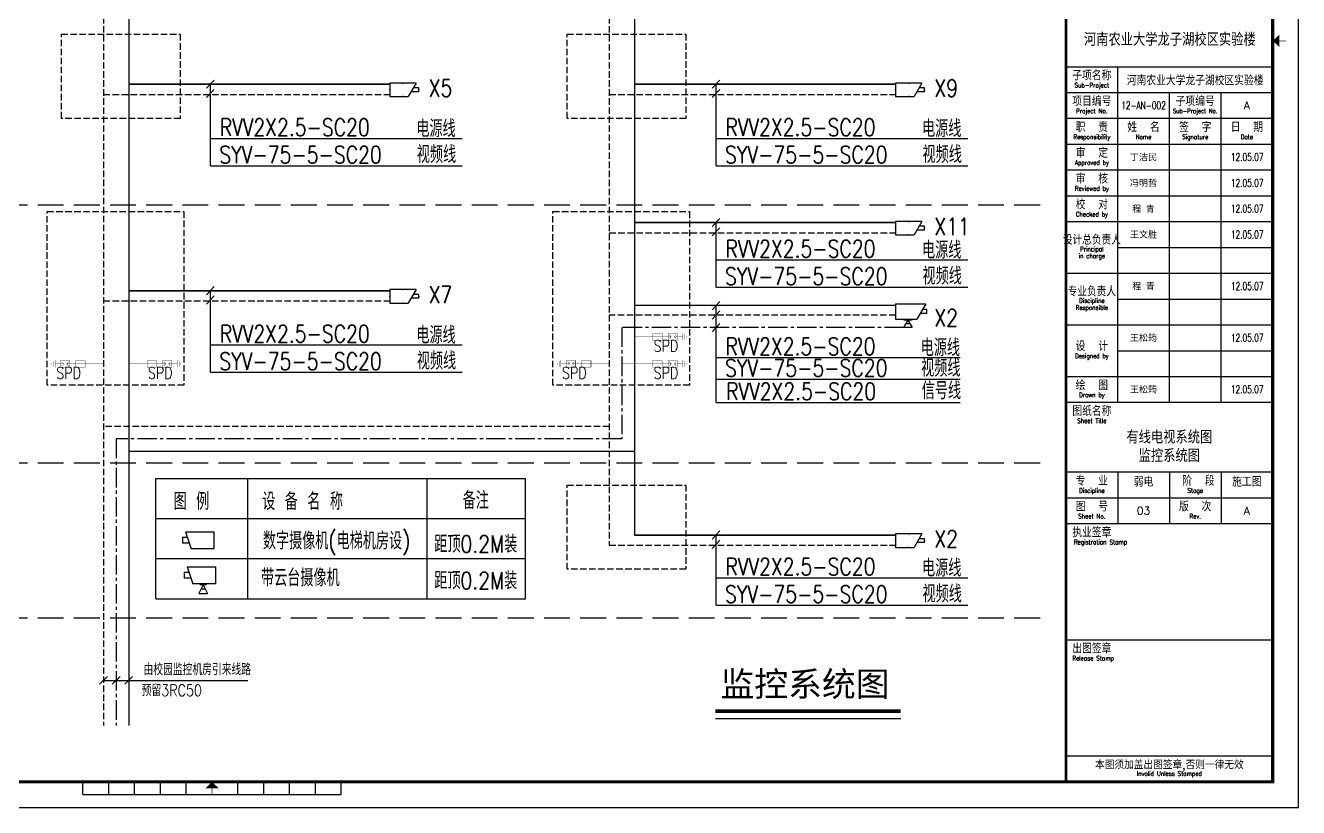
# Model space of a CAD drawing. Extents: x 913510 to 997610, y -270398 to 254224.
# Drawn here: x 948337 to 997610, y -9356 to 20944 of the extents above; entities that cross this region are included whole.
import ezdxf
from ezdxf.enums import TextEntityAlignment as Align

# ---------------------------------------------------------------- set-up
doc = ezdxf.new("R2010")
doc.units = 0
doc.header["$LTSCALE"] = 1000
doc.header["$MEASUREMENT"] = 0
doc.linetypes.add('CENTER2', pattern=[1.125, 0.75, -0.125, 0.125, -0.125])
doc.linetypes.add('DASH', pattern=[0.35, 0.25, -0.1])
for name, color, linetype in [('ELEMENT', 3, 'Continuous'), ('EQUIP', 3, 'Continuous'), ('EQUIP-消防', 3, 'Continuous'), ('EQUIP-通讯', 3, 'Continuous'), ('RUODIAN', 7, 'Continuous'), ('SM', 2, 'Continuous'), ('WIRE-4', 6, 'Continuous'), ('图框', 139, 'Continuous'), ('电气-文字', 4, 'Continuous'), ('电气说明', 2, 'Continuous'), ('线路', 6, 'Continuous')]:
    doc.layers.add(name, color=color, linetype=linetype)
doc.styles.add('-宋体', font='', dxfattribs={"width": 0.8})
doc.styles.add('_TCH_LABEL', font='COMPLEX', dxfattribs={"bigfont": 'GBCBIG'})
doc.styles.add('cyq', font='SIMPLEX.shx', dxfattribs={"width": 0.7, "height": 300, "bigfont": 'china3.shx'})
doc.styles.get("Standard").update_dxf_attribs({"font": 'simhei.ttf'})
doc.styles.add('TKZ1_tjhts.shx', font='tjromant.shx', dxfattribs={"bigfont": 'tjhts.shx'})
doc.styles.add('TKZ2_tjkts.shx', font='tjromant.shx', dxfattribs={"bigfont": 'tjkts.shx'})
doc.styles.add('车', font='simhei.ttf')
doc.styles.get('-宋体').set_extended_font_data('SimSun')

# ---------------------------------------------------------------- blocks, each defined once
blk = doc.blocks.new('电视摄像机')
at = {"layer": 'RUODIAN', "color": 3}
for p, q in [((-270, 270), (180, 270)), ((-270, 270), (-180, 0)), ((180, 270), (180, 0)), ((-315, 180), (-315, 90)), ((-240, 180), (-315, 180)), ((-210, 90), (-315, 90)), ((180, 0), (-180, 0))]:
    blk.add_line(p, q, dxfattribs=at)
blk = doc.blocks.new('带云台的电视摄像机')
at = {"layer": 'RUODIAN', "color": 3}
for p, q in [((-255, 420), (-165, 150)), ((-255, 420), (195, 420)), ((195, 420), (195, 150)), ((-300, 330), (-300, 240)), ((-225, 330), (-300, 330)), ((-195, 240), (-300, 240)), ((195, 150), (-165, 150)), ((0, 135), (-67.5, 0)), ((-67.5, 0), (67.5, 0)), ((52.5, 135), (-52.5, 135)), ((33.75, 67.5), (-33.75, 67.5)), ((0, 135), (67.5, 0))]:
    blk.add_line(p, q, dxfattribs=at)
blk = doc.blocks.new('$equip$00001464')
for p, q in [((-0.75, -0.1), (-0.75, 0.1)), ((-0.75, 0.1), (-0.457, 0.1)), ((-0.6, 0.35), (0.75, 0.35)), ((-0.6, 0.35), (-0.2, -0.35)), ((0.75, 0.35), (0.75, -0.35)), ((-0.75, -0.1), (-0.343, -0.1)), ((0.75, -0.35), (-0.2, -0.35))]:
    blk.add_line(p, q)
for p in [(-0.75, 0), (0.075, 0.35), (0.75, 0), (0.075, -0.35)]:
    blk.add_point(p)
at = {"style": '_TCH_LABEL', "flags": 9}
blk.add_attdef('A', (0, 0), '', height=0.00002, dxfattribs=at)
blk = doc.blocks.new('$element$00000390')
at = {"const_width": 0.0233}
for points in [[(0, 0), (0, -0.375)], [(-0.25, -0.375), (0.25, -0.375)], [(-0.188, -0.5), (0.188, -0.5)], [(-0.062, -0.625), (0.062, -0.625)]]:
    blk.add_lwpolyline(points, dxfattribs=at)
at = {"flags": 9}
blk.add_attdef('S', (0, 0), '', height=0.00000667, dxfattribs=at)
blk = doc.blocks.new('_LINKPT1')
at = {"color": 0}
blk.add_line((0, 0), (0, 0), dxfattribs=at)
blk = doc.blocks.new('3T2KGU20')
for p, q in [((-0.837, -0.1), (-0.837, 0.1)), ((-0.837, 0.1), (-0.609, 0.1)), ((0.78, 0.4), (-0.78, 0.4)), ((-0.78, 0.4), (-0.323, -0.4)), ((0.78, 0.4), (0.78, -0.4)), ((-0.837, -0.1), (-0.494, -0.1)), ((0.78, -0.4), (-0.323, -0.4)), ((0.139, -0.451), (-0.081, -0.832)), ((-0.081, -0.451), (0.359, -0.451)), ((0.029, -0.642), (0.249, -0.642)), ((0.359, -0.832), (0.139, -0.451)), ((-0.081, -0.832), (0.359, -0.832))]:
    blk.add_line(p, q)
at = {"xscale": 0.002, "yscale": 0.002, "zscale": 0.002}
for p in [(0, 0.4), (0.78, 0)]:
    blk.add_blockref('_LINKPT1', p, dxfattribs=at)
at = {"flags": 9}
blk.add_attdef('A', (0, 0), '', height=0.00002, dxfattribs=at)
blk = doc.blocks.new('TJAD_TK_A1')
at = {"color": 0}
for p, q in [((1251.38, 643.45), (1331.38, 643.45)), ((1271.38, 513.45), (1271.38, 643.45)), ((1251.38, 633.45), (1331.38, 633.45)), ((1291.38, 513.45), (1291.38, 633.45)), ((1311.38, 513.45), (1311.38, 633.45)), ((1251.38, 613.45), (1331.38, 613.45)), ((1251.38, 603.45), (1331.38, 603.45)), ((1251.38, 593.45), (1331.38, 593.45)), ((1251.38, 583.45), (1331.38, 583.45)), ((1271.38, 573.45), (1331.38, 573.45)), ((1251.38, 563.45), (1331.38, 563.45)), ((1271.38, 553.45), (1331.38, 553.45)), ((1251.38, 543.45), (1331.38, 543.45)), ((1271.38, 533.45), (1331.38, 533.45)), ((1251.38, 523.45), (1331.38, 523.45)), ((1251.38, 486.45), (1331.38, 486.45)), ((1271.38, 486.45), (1271.38, 466.45)), ((1291.38, 486.45), (1291.38, 466.45)), ((1311.38, 486.45), (1311.38, 466.45)), ((1251.38, 476.45), (1331.38, 476.45)), ((1251.38, 421.45), (1331.38, 421.45)), ((1251.38, 376.45), (1331.38, 376.45))]:
    blk.add_line(p, q, dxfattribs=at)
for points, const_width in [([(1251.38, 940.45), (1251.38, 366.45)], 1), ([(1251.38, 623.45), (1331.38, 623.45)], 0.6), ([(1251.38, 513.45), (1331.38, 513.45)], 0.6), ([(1251.38, 466.45), (1331.38, 466.45)], 0.6)]:
    blk.add_lwpolyline(points, dxfattribs=dict(at, const_width=const_width))
at = {"layer": '图框', "color": 0}
for p, q in [((1341.38, 356.45), (1341.38, 950.45)), ((870.88, 361.45), (870.88, 366.45)), ((880.88, 361.45), (880.88, 366.45)), ((890.88, 361.45), (890.88, 366.45)), ((900.88, 361.45), (900.88, 366.45)), ((910.88, 361.45), (910.88, 366.45)), ((930.88, 361.45), (930.88, 366.45)), ((940.88, 361.45), (940.88, 366.45)), ((950.88, 361.45), (950.88, 366.45)), ((960.88, 361.45), (960.88, 366.45)), ((970.88, 361.45), (970.88, 366.45)), ((870.88, 361.45), (970.88, 361.45)), ((500.38, 356.45), (1341.38, 356.45))]:
    blk.add_line(p, q, dxfattribs=at)
at = {"layer": '图框', "color": 0, "const_width": 1.2}
blk.add_lwpolyline([(1331.38, 940.45), (525.38, 940.45), (525.38, 366.45), (1331.38, 366.45)], close=True, dxfattribs=at)
at = {"layer": '图框', "color": 0, "const_width": 0.3}
for points in [[(1333.99, 653.45), (1336.49, 653.45)], [(920.88, 363.95), (920.88, 361.45)]]:
    blk.add_lwpolyline(points, dxfattribs=at)
at = {"layer": '图框', "color": 0}
for points in [[(1333.99, 650.95), (1333.99, 655.95), (1331.49, 653.45)], [(918.38, 363.95), (923.38, 363.95), (920.88, 366.45)]]:
    blk.add_solid(points, dxfattribs=at)
at = {"color": 0, "style": 'TKZ2_tjkts.shx'}
for s, height, p in [('子项名称', 3.6, (1261.38, 640)), ('项目编号', 3.6, (1261.38, 630)), ('职  责', 3.6, (1261.38, 620)), ('姓  名', 3.6, (1281.38, 620)), ('签  字', 3.6, (1301.38, 620)), ('日  期', 3.6, (1321.38, 620)), ('审  定', 3.6, (1261.38, 610)), ('审  核', 3.6, (1261.38, 600)), ('校  对', 3.6, (1261.38, 590)), ('设  计', 3.6, (1261.38, 535.1)), ('绘  图', 3.6, (1261.38, 520)), ('图纸名称', 3.6, (1261.38, 510)), ('专  业', 3.6, (1261.38, 483)), (' 阶  段', 3.6, (1301.38, 483)), ('图  号', 3.6, (1261.38, 473)), ('版  次', 3.6, (1301.38, 473)), ('执业签章', 3.6, (1261.38, 463)), ('出图签章', 3.6, (1261.38, 418)), ('本图须加盖出图签章,否则一律无效', 3, (1291.38, 372.88))]:
    blk.add_text(s, height=height, dxfattribs=at).set_placement(p, align=Align.MIDDLE_CENTER)
at = {"color": 0, "style": 'TKZ2_tjkts.shx', "width": 0.8}
for s, height, p in [('Sub-Project', 1.8, (1261.38, 636.3)), ('Project No.', 1.8, (1261.38, 626.3)), ('Responsibility', 1.8, (1261.38, 616.3)), ('Name', 1.8, (1281.38, 616.3)), ('Signature', 1.8, (1301.38, 616.3)), ('Date', 1.8, (1321.38, 616.3)), ('Approved by', 1.8, (1261.38, 606.3)), ('Reviewed by', 1.8, (1261.38, 596.3)), ('Checked by', 1.8, (1261.38, 586.3)), ('设计总负责人', 3.6, (1261.38, 576.33)), ('Principal', 1.8, (1261.38, 572.8)), ('in charge', 1.8, (1261.38, 570.15)), ('专业负责人', 3.6, (1261.38, 556.33)), ('Discipline', 1.8, (1261.38, 552.87)), ('Responsible', 1.8, (1261.38, 550.15)), ('Designed by', 1.8, (1261.38, 531.4)), ('Drawn by', 1.8, (1261.38, 516.3)), ('Sheet Title', 1.8, (1261.38, 506.3)), ('Discipline', 1.8, (1261.38, 479.3)), ('Stage', 1.8, (1301.38, 479.3)), ('Sheet No.', 1.8, (1261.38, 469.3)), ('Rev.', 1.8, (1301.38, 469.3)), ('Registration Stamp', 1.8, (1264.74, 459.3)), ('Release Stamp', 1.8, (1261.89, 414.3)), ('Invalid Unless Stamped', 1.8, (1291.38, 369.62))]:
    blk.add_text(s, height=height, dxfattribs=at).set_placement(p, align=Align.MIDDLE_CENTER)
at = {"layer": '图框', "color": 0}
for s, height, style, p in [('河南农业大学龙子湖校区实验楼', 5, 'TKZ1_tjhts.shx', (1291.57, 654.02)), ('河南农业大学龙子湖校区实验楼', 3.6, 'TKZ1_tjhts.shx', (1301.38, 638.06)), ('子项编号', 3.6, 'TKZ2_tjkts.shx', (1301.38, 630)), ('A', 3, 'TKZ1_tjhts.shx', (1321.38, 628.45)), ('丁洁民', 2.5, '车', (1281.38, 608.45)), ('冯明哲', 2.5, '车', (1281.38, 598.45)), ('程 青', 2.5, '车', (1281.38, 588.45)), ('王文胜', 2.5, '车', (1281.38, 578.45)), ('程 青', 2.5, '车', (1281.38, 558.45)), ('王松筠', 2.5, '车', (1281.38, 538.45)), ('王松筠', 2.5, '车', (1281.38, 518.45)), ('弱电', 3.6, 'TKZ1_tjhts.shx', (1281.38, 482.61)), ('施工图', 3.6, 'TKZ1_tjhts.shx', (1321.38, 482.61)), ('A', 3, 'TKZ1_tjhts.shx', (1321.38, 471.45))]:
    blk.add_text(s, height=height, dxfattribs=dict(at, style=style)).set_placement(p, align=Align.MIDDLE_CENTER)
at = {"layer": '图框', "color": 0, "width": 0.7}
for s, height, style, p in [('12-AN-002', 3, 'TKZ1_tjhts.shx', (1281.38, 628.45)), ('Sub-Project No.', 1.8, 'TKZ2_tjkts.shx', (1301.38, 626.3)), ('12.05.07', 3, 'TKZ1_tjhts.shx', (1321.51, 608.45)), ('12.05.07', 3, 'TKZ1_tjhts.shx', (1321.51, 598.45)), ('12.05.07', 3, 'TKZ1_tjhts.shx', (1321.51, 588.45)), ('12.05.07', 3, 'TKZ1_tjhts.shx', (1321.51, 578.45)), ('12.05.07', 3, 'TKZ1_tjhts.shx', (1321.51, 558.45)), ('12.05.07', 3, 'TKZ1_tjhts.shx', (1321.51, 538.45)), ('12.05.07', 3, 'TKZ1_tjhts.shx', (1321.51, 518.45))]:
    blk.add_text(s, height=height, dxfattribs=dict(at, style=style)).set_placement(p, align=Align.MIDDLE_CENTER)

msp = doc.modelspace()

# ---------------------------------------------------------------- linework, layer by layer
at = {"layer": 'ELEMENT', "const_width": 15, "elevation": 132}
for points in [[(973336, 8883), (971909, 8883), (971909, 8883)], [(973336, 8883), (973260, 8959)], [(973336, 8883), (973260, 8808)], [(973447, 8883), (973523, 8959)], [(973573, 8883), (973447, 8883)], [(973447, 8883), (973523, 8808)], [(949822, 7836), (949746, 7912)], [(949933, 7836), (950009, 7912)], [(953763, 7836), (953687, 7912)], [(953874, 7836), (953950, 7912)], [(969395, 7836), (969319, 7912)], [(969506, 7836), (969582, 7912)], [(973336, 7836), (973260, 7912)], [(973447, 7836), (973523, 7912)], [(949696, 7836), (949822, 7836)], [(949822, 7836), (949746, 7760)], [(949933, 7836), (950009, 7760)], [(949933, 7836), (951359, 7836), (951359, 7836)], [(953763, 7836), (952336, 7836), (952336, 7836)], [(953763, 7836), (953687, 7760)], [(954000, 7836), (953874, 7836)], [(953874, 7836), (953950, 7760)], [(969269, 7836), (969395, 7836)], [(969395, 7836), (969319, 7760)], [(969506, 7836), (969582, 7760)], [(969506, 7836), (970932, 7836), (970932, 7836)], [(973336, 7836), (971421, 7836), (971421, 7836)], [(973336, 7836), (973260, 7760)], [(973573, 7836), (973447, 7836)], [(973447, 7836), (973523, 7760)]]:
    msp.add_lwpolyline(points, dxfattribs=at)
for points in [[(972617, 8755), (972617, 9012), (972980, 9012), (972980, 8755)], [(973210, 8755), (973210, 9012), (973573, 9012), (973573, 8755)], [(950059, 7708), (950059, 7965), (949696, 7965), (949696, 7708)], [(950652, 7708), (950652, 7965), (950289, 7965), (950289, 7708)], [(953044, 7708), (953044, 7965), (953407, 7965), (953407, 7708)], [(953637, 7708), (953637, 7965), (954000, 7965), (954000, 7708)], [(969632, 7708), (969632, 7965), (969269, 7965), (969269, 7708)], [(970225, 7708), (970225, 7965), (969862, 7965), (969862, 7708)], [(972617, 7708), (972617, 7965), (972980, 7965), (972980, 7708)], [(973210, 7708), (973210, 7965), (973573, 7965), (973573, 7708)]]:
    msp.add_lwpolyline(points, close=True, dxfattribs=at)
at = {"layer": 'EQUIP-消防', "linetype": 'DASH', "elevation": 132}
for points in [[(949727, 20605), (954329, 20605), (954329, 17341), (949727, 17341)], [(969300, 20605), (973902, 20605), (973902, 17341), (969300, 17341)], [(949178, 13731), (954468, 13731), (954468, 7005), (949178, 7005)], [(968751, 13731), (974041, 13731), (974041, 7005), (968751, 7005)], [(969300, 3140), (973902, 3140), (973902, -124), (969300, -124)]]:
    msp.add_lwpolyline(points, close=True, dxfattribs=at)
at = {"layer": 'WIRE-4'}
for p, q in [((952336, 42668, 132), (952336, -6181, 132)), ((971909, 42668, 132), (971909, 1202, 132)), ((962442, 18668, -2299), (952336, 18668, 132)), ((952336, 18668, 132), (962442, 18668, 132)), ((982015, 18668, -2299), (971909, 18668, 132)), ((971909, 18668, 132), (982015, 18668, 132)), ((982015, 13310, -2299), (971909, 13310, 132)), ((971909, 13310, 132), (982015, 13310, 132)), ((962442, 10668, -2299), (952336, 10668, 132)), ((952336, 10668, 132), (962442, 10668, 132)), ((971909, 4435, 132), (952336, 4435, 132)), ((982015, 1202, -2299), (971909, 1202, 132)), ((971909, 1202, 132), (982015, 1202, 132))]:
    msp.add_line(p, q, dxfattribs=at)
at = {"layer": 'WIRE-4', "linetype": 'DASH'}
for p, q in [((951359, 42270, 132), (951359, -6181, 132)), ((970932, 42270, 132), (970932, 805, 132)), ((951359, 18270, 132), (962442, 18270, 132)), ((970932, 18270, 132), (982015, 18270, 132)), ((970932, 12913, 132), (982015, 12913, 132)), ((951359, 10270, 132), (962442, 10270, 132)), ((982013, 9725, 132), (970932, 9725, 132)), ((970932, 5412, 132), (951359, 5412, 132)), ((970932, 805, 132), (982015, 805, 132))]:
    msp.add_line(p, q, dxfattribs=at)
at = {"layer": 'WIRE-4', "color": 6, "linetype": 'Continuous'}
msp.add_line((982013, 10088, 132), (971909, 10088, 132), dxfattribs=at)
at = {"layer": 'WIRE-4', "linetype": 'CENTER2'}
for p, q in [((982329, 9237, 132), (971421, 9237, 132)), ((971421, 9237, 132), (971421, 4924, 132)), ((951848, 4924, 132), (951848, -6181, 132)), ((971421, 4924, 132), (951848, 4924, 132))]:
    msp.add_line(p, q, dxfattribs=at)
at = {"layer": '电气-文字'}
for p, q in [((955638, 18826, 1769), (955347, 18510, 1769)), ((975211, 18826, 1769), (974920, 18510, 1769)), ((955638, 18463, 1769), (955347, 18147, 1769)), ((955493, 15506, 1769), (955493, 18668, 1769)), ((975211, 18463, 1769), (974920, 18147, 1769)), ((975066, 15506, 1769), (975066, 18668, 1769)), ((955493, 16570, 1769), (965241, 16570, 1769)), ((975066, 16570, 1769), (984814, 16570, 1769)), ((955493, 15506, 1769), (965241, 15506, 1769)), ((975066, 15506, 1769), (984814, 15506, 1769)), ((975211, 13469, 3372), (974920, 13152, 3372)), ((975066, 10798, 3372), (975066, 13310, 3372)), ((975211, 13106, 3372), (974920, 12789, 3372)), ((975066, 11862, 3372), (984815, 11862, 3372)), ((955638, 10826, 1769), (955347, 10510, 1769)), ((955638, 10463, 1769), (955347, 10147, 1769)), ((955493, 7506, 1769), (955493, 10668, 1769)), ((975066, 10798, 3372), (984815, 10798, 3372)), ((975211, 10247, 132), (974920, 9930, 132)), ((975211, 9884, 132), (974920, 9567, 132)), ((975066, 6336, 132), (975066, 10088, 132)), ((975211, 9395, 132), (974920, 9079, 132)), ((955493, 8570, 1769), (965241, 8570, 1769)), ((975066, 8079, 132), (984519, 8079, 132)), ((955493, 7506, 1769), (965241, 7506, 1769)), ((975066, 7246, 132), (984519, 7246, 132)), ((975066, 6336, 132), (984519, 6336, 132)), ((953380, -1268), (953380, 3398)), ((953380, 3398), (967687, 3398)), ((956940, -1268), (956940, 3398)), ((963880, -1268), (963880, 3398)), ((967687, -1268), (967687, 3398)), ((953380, 1843), (967687, 1843)), ((953380, 1843), (967687, 1843)), ((975211, 1361, 1769), (974920, 1044, 1769)), ((975211, 998, 1769), (974920, 681, 1769)), ((975066, -1518, 1769), (975066, 1202, 1769)), ((953380, 287), (967687, 287)), ((975066, -454, 1769), (984814, -454, 1769)), ((953380, -1268), (967687, -1268)), ((975066, -1518, 1769), (984814, -1518, 1769)), ((951509, -4282, 132), (951209, -4582, 132)), ((951359, -4432, 132), (956940, -4432, 132)), ((951998, -4282, 132), (951698, -4582, 132)), ((952486, -4282, 132), (952186, -4582, 132))]:
    msp.add_line(p, q, dxfattribs=at)
at = {"layer": '电气说明'}
msp.add_line((975039, -5905), (982212, -5905), dxfattribs=at)
at = {"layer": '电气说明', "const_width": 138}
msp.add_lwpolyline([(975039, -5622), (982212, -5622)], dxfattribs=at)
at = {"layer": '线路', "color": 0, "linetype": 'DASH', "ltscale": 4}
for p, q in [((987610, 13986, 132), (916010, 13986, 132)), ((987610, 3986), (916010, 3986)), ((987610, -2014, 132), (916010, -2014, 132))]:
    msp.add_line(p, q, dxfattribs=at)

# ---------------------------------------------------------------- block references
at = {"layer": 'ELEMENT', "yscale": 562.5, "zscale": 562.5}
for p, xscale, rotation in [((973573, 8883, 132), 562.5, 90), ((949696, 7836, 132), -562.5, 270), ((954000, 7836, 132), 562.5, 90), ((969269, 7836, 132), -562.5, 270), ((973573, 7836, 132), 562.5, 90)]:
    msp.add_blockref('$element$00000390', p, dxfattribs=dict(at, xscale=xscale, rotation=rotation))
at = {"layer": 'EQUIP', "xscale": -750, "yscale": 750, "zscale": 750}
msp.add_blockref('3T2KGU20', (982598, 9861, 132), dxfattribs=at)
at = {"layer": 'EQUIP-通讯'}
for name, p, xscale, yscale, zscale in [('$equip$00001464', (963004, 18448, -2299), -750, 750, 750), ('$equip$00001464', (982577, 18448, -2299), -750, 750, 750), ('$equip$00001464', (982577, 13090, -2299), -750, 750, 750), ('$equip$00001464', (963004, 10448, -2299), -750, 750, 750), ('电视摄像机', (955186, 668, 4012), 2.446329600177705, 2.446329600177705, 2.446329600000013), ('$equip$00001464', (982577, 982, -2299), -750, 750, 750), ('带云台的电视摄像机', (955216, -1059, 4012), 2.446329600177705, 2.446329600177705, 2.446329600000013)]:
    msp.add_blockref(name, p, dxfattribs=dict(at, xscale=xscale, yscale=yscale, zscale=zscale))
at = {"layer": '图框', "xscale": 100, "yscale": 100, "zscale": 100}
msp.add_blockref('TJAD_TK_A1', (863472, -45001), dxfattribs=at)

# ---------------------------------------------------------------- texts
at = {"layer": 'SM', "style": '-宋体'}
msp.add_text('监控系统图', height=960, dxfattribs=at).set_placement((975236, -5051))
at = {"layer": '图框', "style": 'TKZ1_tjhts.shx'}
for s, height, p in [('有线电视系统图', 500, (992610, 4994)), ('监控系统图', 500, (992610, 4277)), ('03', 300, (991610, 2144))]:
    msp.add_text(s, height=height, dxfattribs=at).set_placement(p, align=Align.MIDDLE_CENTER)
at = {"layer": '电气-文字', "style": 'cyq', "width": 0.8}
for s, height, p in [('X5', 666.7, (963944, 18181, -2299)), ('X9', 666.7, (983517, 18181, -2299)), ('RVV2X2.5-SC20', 666.67, (955856, 16667, 1769)), ('电源线', 666.7, (963467, 16615, -1471)), ('RVV2X2.5-SC20', 666.67, (975429, 16667, 1769)), ('电源线', 666.7, (983040, 16615, -1471)), ('SYV-75-5-SC20', 666.67, (955841, 15602, 1769)), ('视频线', 666.7, (963486, 15614, -1471)), ('SYV-75-5-SC20', 666.67, (975414, 15602, 1769)), ('视频线', 666.7, (983059, 15614, -1471)), ('X11', 666.7, (983517, 12823, -2299)), ('RVV2X2.5-SC20', 666.67, (975429, 11960, 3372)), ('电源线', 666.7, (983040, 11907, 132)), ('SYV-75-5-SC20', 666.67, (975414, 10894, 3372)), ('视频线', 666.7, (983059, 10906, 132)), ('X7', 666.7, (963944, 10181, -2299)), ('X2', 666.7, (983517, 9280, -2299)), ('RVV2X2.5-SC20', 666.67, (955856, 8667, 1769)), ('电源线', 666.7, (963467, 8615, -1471)), ('RVV2X2.5-SC20', 666.67, (975429, 8176, 132)), ('电源线', 666.7, (982987, 8127, 132)), ('SYV-75-5-SC20', 666.67, (955841, 7602, 1769)), ('视频线', 666.7, (963486, 7614, -1471)), ('SYV-75-5-SC20', 666.67, (975414, 7341, 132)), ('视频线', 666.7, (983006, 7338, 132)), ('RVV2X2.5-SC20', 666.67, (975453, 6435, 646)), ('信号线', 666.7, (983028, 6460, 646)), ('图 例    ', 666.7, (954069, 2173)), (' 设 备 名 称    ', 666.67, (957135, 2171)), ('备注', 666.7, (965258, 2215)), ('距顶0.2M装', 666.7, (964163, 519, 2675)), ('X2', 666.7, (983517, 716, -2299)), ('RVV2X2.5-SC20', 666.67, (975429, -356, 1769)), ('电源线', 666.7, (983040, -409, -1471)), ('距顶0.2M装', 666.7, (964163, -897, 2675)), ('SYV-75-5-SC20', 666.67, (975414, -1422, 1769)), ('视频线', 666.7, (983059, -1410, -1471)), ('由校园监控机房引来线路', 450, (952909, -4229, 132)), ('预留3RC50', 450, (952837, -5038, 132))]:
    msp.add_text(s, height=height, dxfattribs=at).set_placement(p)
for p in [(972648, 8171, 132), (949530, 7124, 132), (953075, 7124, 132), (969103, 7124, 132), (972648, 7124, 132)]:
    msp.add_text('SPD', height=450, dxfattribs=at).set_placement(p, align=Align.BOTTOM_LEFT)
for s, height, p in [('数字摄像机(电梯机房设)', 666.67, (960381, 644, 2675)), ('带云台摄像机', 666.7, (958976, -786, 2675))]:
    msp.add_text(s, height=height, dxfattribs=at).set_placement(p, align=Align.CENTER)

doc.saveas('drawing.dxf')
